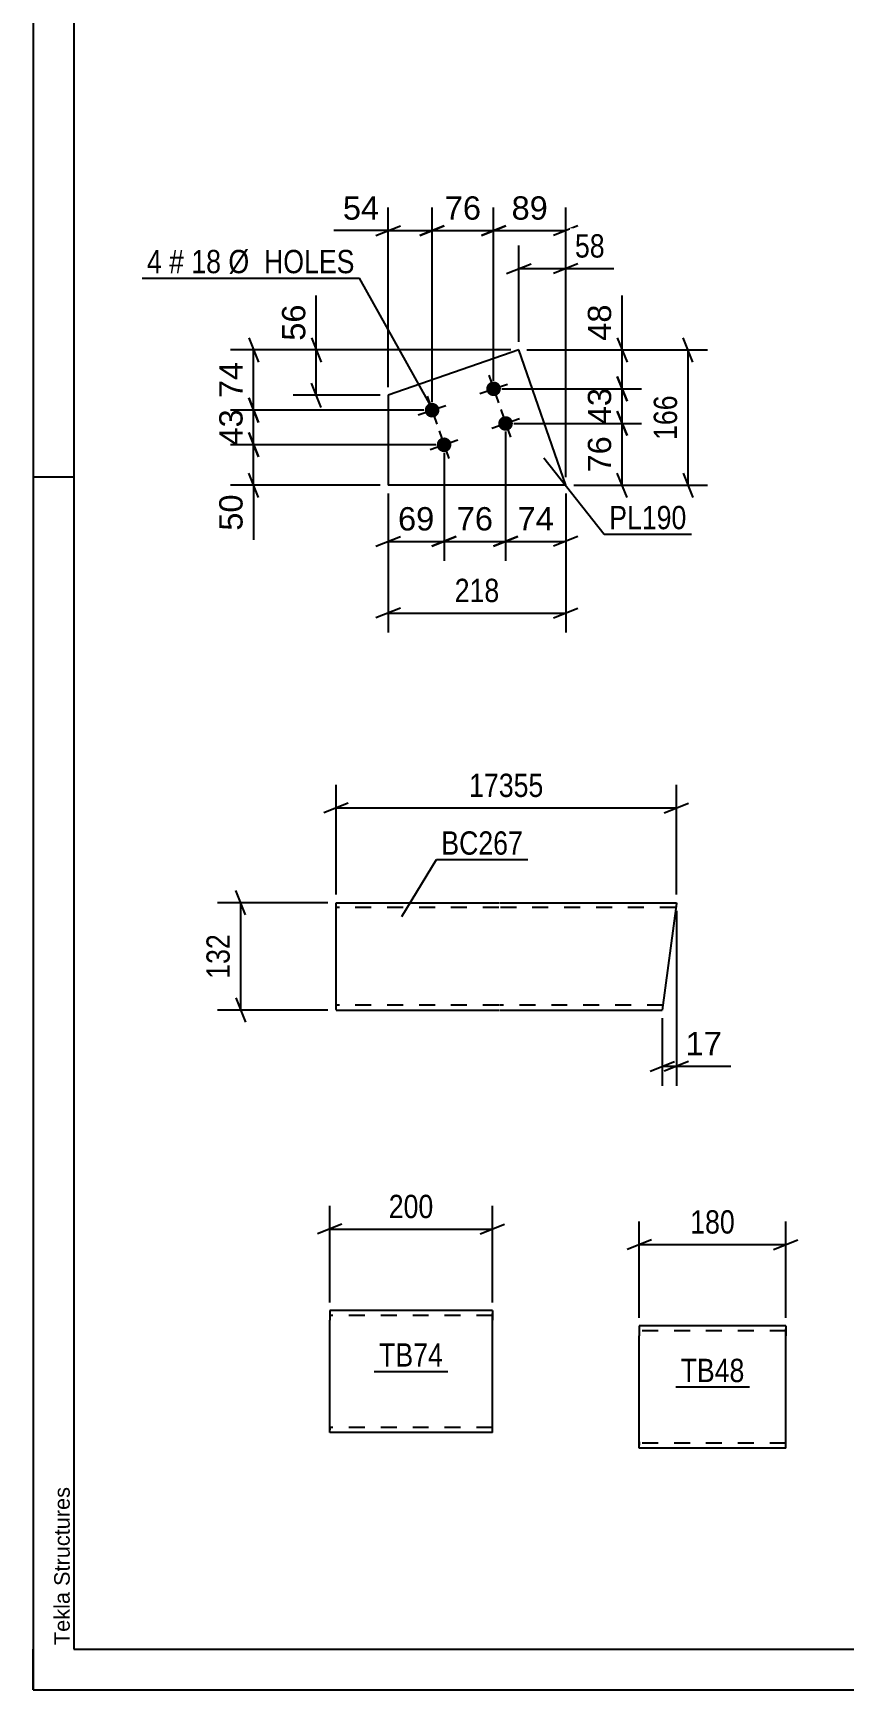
# Model space of a CAD drawing. Header units: millimetres. Extents: x -187 to 420, y 0 to 420.
# Drawn here: x 0 to 99.7, y 0 to 203.6 of the extents above; entities that cross this region are included whole.
import ezdxf

# ---------------------------------------------------------------- set-up
doc = ezdxf.new("R2010")
doc.units = ezdxf.units.MM
doc.linetypes.add('DXK_LINE_DOT2', pattern=[3.9198, 1.9599, -1.9599])
doc.styles.add('Arial', font='ARIAL.TTF', dxfattribs={"height": 0.2})
doc.styles.add('Arial Narrow', font='ARIALN.TTF', dxfattribs={"height": 0.2})

# ---------------------------------------------------------------- blocks, each defined once
blk = doc.blocks.new('Unknown-203760524-1117')
at = {"color": 5, "linetype": 'Continuous'}
for p, q in [((0, 297), (0, 0)), ((5, 292), (5, 5)), ((5, 149), (0, 149)), ((0, 0), (0, 5)), ((5, 5), (415, 5)), ((0, 0), (420, 0))]:
    blk.add_line(p, q, dxfattribs=at)
at = {"color": 174, "linetype": 'Continuous', "style": 'Arial'}
blk.add_text('Tekla Structures', height=1.9102, rotation=90, dxfattribs=at).set_placement((4.5, 5.5))
blk = doc.blocks.new('Part-203760524-2638 - 2623')
at = {"color": 2, "linetype": 'Continuous'}
for p, q in [((36.46, 46.62), (36.46, 45.42)), ((56.46, 46.62), (36.46, 46.62)), ((36.46, 32.36), (36.46, 45.42)), ((56.46, 46.62), (56.46, 46.52)), ((56.46, 46.52), (56.46, 45.42)), ((56.46, 31.62), (56.46, 45.42)), ((36.46, 31.71), (36.46, 32.36)), ((36.46, 31.62), (36.46, 31.71)), ((56.46, 31.62), (36.46, 31.62))]:
    blk.add_line(p, q, dxfattribs=at)
at = {"color": 7, "linetype": 'DXK_LINE_DOT2'}
for p, q in [((56.46, 46.02), (36.46, 46.02)), ((56.46, 45.42), (56.46, 46.26)), ((36.46, 32.36), (36.46, 31.97)), ((36.46, 32.22), (36.46, 32.26)), ((56.46, 32.22), (36.46, 32.22)), ((36.46, 31.62), (36.46, 31.62)), ((56.46, 32.22), (56.46, 32.26))]:
    blk.add_line(p, q, dxfattribs=at)
blk = doc.blocks.new('Part-203760524-2805 - 2791')
at = {"color": 2, "linetype": 'Continuous'}
for p, q in [((74.52, 44.72), (74.52, 43.52)), ((92.52, 44.72), (74.52, 44.72)), ((74.52, 30.46), (74.52, 43.52)), ((92.52, 44.72), (92.52, 44.63)), ((92.52, 44.63), (92.52, 43.52)), ((92.52, 29.72), (92.52, 43.52)), ((74.52, 29.81), (74.52, 30.46)), ((74.52, 29.72), (74.52, 29.81)), ((92.52, 29.72), (74.52, 29.72))]:
    blk.add_line(p, q, dxfattribs=at)
at = {"color": 7, "linetype": 'DXK_LINE_DOT2'}
for p, q in [((92.52, 44.12), (74.52, 44.12)), ((92.52, 43.52), (92.52, 44.37)), ((74.52, 30.46), (74.52, 30.08)), ((74.52, 30.32), (74.52, 30.37)), ((92.52, 30.32), (74.52, 30.32)), ((74.52, 29.72), (74.52, 29.72)), ((92.52, 30.32), (92.52, 30.37))]:
    blk.add_line(p, q, dxfattribs=at)
blk = doc.blocks.new('Part-203760524-2128 - 2110')
at = {"color": 2, "linetype": 'Continuous'}
for p, q in [((37.25, 83.62), (37.25, 96.73)), ((37.25, 96.73), (57.25, 96.73)), ((57.35, 96.73), (79.09, 96.73)), ((79.08, 96.64), (77.35, 83.53)), ((79.09, 96.73), (79.08, 96.64)), ((37.25, 83.62), (37.25, 83.53)), ((37.25, 83.53), (57.25, 83.53)), ((57.35, 83.53), (77.35, 83.53))]:
    blk.add_line(p, q, dxfattribs=at)
at = {"color": 7, "linetype": 'DXK_LINE_DOT2'}
for p, q in [((57.25, 96.13), (37.25, 96.13)), ((79.01, 96.13), (57.35, 96.13)), ((37.25, 84.13), (37.25, 84.17)), ((57.25, 84.13), (37.25, 84.13)), ((77.43, 84.13), (57.35, 84.13)), ((77.43, 84.13), (77.44, 84.17))]:
    blk.add_line(p, q, dxfattribs=at)
blk = doc.blocks.new('Bolt-203760524-1240 - 1204')
at = {"linetype": 'Continuous'}
for points in [[(57.46, 160.17, -1), (55.76, 159.58, -1)], [(49.9, 157.54, -1), (48.2, 156.95, -1)], [(58.93, 155.91, -1), (57.23, 155.32, -1)], [(51.37, 153.29, -1), (49.67, 152.7, -1)]]:
    blk.add_hatch(color=1, dxfattribs=at).paths.add_polyline_path(points)
at = {"color": 1, "linetype": 'Continuous'}
for p, q in [((56.02, 161.57), (57.2, 158.17)), ((48.46, 158.95), (49.64, 155.55)), ((54.91, 159.28), (58.31, 160.46)), ((47.35, 156.66), (50.75, 157.84)), ((57.49, 157.32), (58.67, 153.92)), ((56.38, 155.03), (59.78, 156.21)), ((48.82, 152.41), (52.23, 153.59)), ((49.93, 154.7), (51.11, 151.3))]:
    blk.add_line(p, q, dxfattribs=at)
blk = doc.blocks.new('Part-203760524-1255 - 1204')
at = {"color": 2, "linetype": 'Continuous'}
for p, q in [((59.71, 164.65), (43.65, 159.08)), ((65.48, 148.02), (59.71, 164.65)), ((43.65, 159.08), (43.65, 148.02)), ((65.48, 148.02), (43.65, 148.02))]:
    blk.add_line(p, q, dxfattribs=at)
blk = doc.blocks.new('StraightDimension-203760524-2640 - 2623')
at = {"color": 7, "linetype": 'Continuous'}
for p, q in [((36.46, 47.62), (36.46, 59.47)), ((56.46, 47.62), (56.46, 59.47)), ((37.96, 57.22), (34.96, 56.02)), ((54.96, 56.02), (57.96, 57.22)), ((36.46, 56.62), (56.46, 56.62))]:
    blk.add_line(p, q, dxfattribs=at)
at = {"color": 0}
blk.add_wipeout([(49.8, 57.37), (49.8, 61.57), (43.12, 61.57), (43.12, 57.37)], dxfattribs=at)
at = {"color": 3, "style": 'Arial Narrow'}
blk.add_text('200', height=2.863, dxfattribs=at).set_placement((43.72, 57.97))
blk = doc.blocks.new('StraightDimension-203760524-2808 - 2791')
at = {"color": 7, "linetype": 'Continuous'}
for p, q in [((74.52, 45.72), (74.52, 57.57)), ((92.52, 45.72), (92.52, 57.57)), ((76.02, 55.32), (73.02, 54.12)), ((91.02, 54.12), (94.02, 55.32)), ((74.52, 54.72), (92.52, 54.72))]:
    blk.add_line(p, q, dxfattribs=at)
at = {"color": 0}
blk.add_wipeout([(86.87, 55.47), (86.87, 59.67), (80.18, 59.67), (80.18, 55.47)], dxfattribs=at)
at = {"color": 3, "style": 'Arial Narrow'}
blk.add_text('180', height=2.863, dxfattribs=at).set_placement((80.78, 56.07))
blk = doc.blocks.new('StraightDimension-203760524-14196 - 2110')
at = {"color": 7, "linetype": 'Continuous'}
for p, q in [((79.09, 95.73), (79.09, 74.23)), ((77.35, 82.53), (77.35, 74.23)), ((75.85, 76.03), (78.85, 77.23)), ((77.35, 76.63), (79.09, 76.63)), ((80.59, 77.23), (77.59, 76.03))]:
    blk.add_line(p, q, dxfattribs=at)
at = {"color": 0}
blk.add_wipeout([(85.26, 77.38), (85.26, 81.58), (79.62, 81.58), (79.62, 77.38)], dxfattribs=at)
at = {"color": 7, "linetype": 'Continuous'}
blk.add_line((79.09, 76.63), (85.79, 76.63), dxfattribs=at)
blk.add_line((79.09, 76.63), (85.79, 76.63), dxfattribs=at)
at = {"color": 3, "style": 'Arial'}
blk.add_text('17', height=2.865, dxfattribs=at).set_placement((80.22, 77.98))
blk = doc.blocks.new('StraightDimension-203760524-2154 - 2110')
at = {"color": 7, "linetype": 'Continuous'}
for p, q in [((26.12, 95.23), (24.92, 98.23)), ((36.25, 96.73), (22.67, 96.73)), ((25.52, 83.53), (25.52, 96.73)), ((36.25, 83.53), (22.67, 83.53)), ((24.92, 85.03), (26.12, 82.03))]:
    blk.add_line(p, q, dxfattribs=at)
at = {"color": 0}
blk.add_wipeout([(24.77, 93.47), (20.57, 93.47), (20.57, 86.78), (24.77, 86.78)], dxfattribs=at)
at = {"color": 3, "style": 'Arial Narrow'}
blk.add_text('132', height=2.863, rotation=90.0002, dxfattribs=at).set_placement((24.17, 87.38))
blk = doc.blocks.new('StraightDimension-203760524-2167 - 2110')
at = {"color": 7, "linetype": 'Continuous'}
for p, q in [((37.25, 97.73), (37.25, 111.22)), ((79.09, 97.73), (79.09, 111.22)), ((38.75, 108.97), (35.75, 107.77)), ((37.25, 108.37), (79.09, 108.37)), ((77.59, 107.77), (80.59, 108.97))]:
    blk.add_line(p, q, dxfattribs=at)
at = {"color": 0}
blk.add_wipeout([(63.34, 109.12), (63.34, 113.32), (53, 113.32), (53, 109.12)], dxfattribs=at)
at = {"color": 3, "style": 'Arial Narrow'}
blk.add_text('17355', height=2.863, dxfattribs=at).set_placement((53.6, 109.72))
blk = doc.blocks.new('StraightDimension-203760524-1326 - 1204')
at = {"color": 7, "linetype": 'Continuous'}
for p, q in [((49.05, 158.25), (49.05, 182.16)), ((56.61, 160.87), (56.61, 182.16)), ((47.55, 178.71), (50.55, 179.91)), ((49.05, 179.31), (56.61, 179.31)), ((58.11, 179.91), (55.11, 178.71))]:
    blk.add_line(p, q, dxfattribs=at)
at = {"color": 0}
blk.add_wipeout([(55.65, 180.06), (55.65, 184.26), (50.01, 184.26), (50.01, 180.06)], dxfattribs=at)
at = {"color": 3, "style": 'Arial'}
blk.add_text('76', height=2.865, dxfattribs=at).set_placement((50.61, 180.66))
blk = doc.blocks.new('StraightDimension-203760524-1269 - 1204')
at = {"color": 7, "linetype": 'Continuous'}
for p, q in [((71.81, 161.37), (73.01, 158.37)), ((57.61, 159.87), (74.81, 159.87)), ((72.41, 155.62), (72.41, 159.87)), ((73.01, 154.12), (71.81, 157.12)), ((59.08, 155.62), (74.81, 155.62))]:
    blk.add_line(p, q, dxfattribs=at)
at = {"color": 0}
blk.add_wipeout([(71.66, 160.57), (67.46, 160.57), (67.46, 154.92), (71.66, 154.92)], dxfattribs=at)
at = {"color": 3, "style": 'Arial'}
blk.add_text('43', height=2.865, rotation=90.0002, dxfattribs=at).set_placement((71.06, 155.52))
blk = doc.blocks.new('StraightDimension-203760524-1300 - 1204')
at = {"color": 7, "linetype": 'Continuous'}
for p, q in [((58.08, 154.62), (58.08, 138.72)), ((50.52, 152), (50.52, 138.72)), ((49.02, 140.52), (52.02, 141.72)), ((50.52, 141.12), (58.08, 141.12)), ((59.58, 141.72), (56.58, 140.52))]:
    blk.add_line(p, q, dxfattribs=at)
at = {"color": 0}
blk.add_wipeout([(57.13, 141.87), (57.13, 146.07), (51.48, 146.07), (51.48, 141.87)], dxfattribs=at)
at = {"color": 3, "style": 'Arial'}
blk.add_text('76', height=2.865, dxfattribs=at).set_placement((52.08, 142.47))
blk = doc.blocks.new('StraightDimension-203760524-1257 - 1204')
at = {"color": 7, "linetype": 'Continuous'}
for p, q in [((71.81, 157.12), (73.01, 154.12)), ((59.08, 155.62), (74.81, 155.62)), ((72.41, 148.02), (72.41, 155.62)), ((73.01, 146.52), (71.81, 149.52)), ((66.48, 148.02), (74.81, 148.02))]:
    blk.add_line(p, q, dxfattribs=at)
at = {"color": 0}
blk.add_wipeout([(71.66, 154.64), (67.46, 154.64), (67.46, 148.99), (71.66, 148.99)], dxfattribs=at)
at = {"color": 3, "style": 'Arial'}
blk.add_text('76', height=2.865, rotation=90.0002, dxfattribs=at).set_placement((71.06, 149.59))
blk = doc.blocks.new('StraightDimension-203760524-1293 - 1204')
at = {"color": 7, "linetype": 'Continuous'}
for p, q in [((50.52, 152), (50.52, 138.72)), ((43.65, 147.02), (43.65, 138.72)), ((42.15, 140.52), (45.15, 141.72)), ((43.65, 141.12), (50.52, 141.12)), ((52.02, 141.72), (49.02, 140.52))]:
    blk.add_line(p, q, dxfattribs=at)
at = {"color": 0}
blk.add_wipeout([(49.91, 141.87), (49.91, 146.07), (44.26, 146.07), (44.26, 141.87)], dxfattribs=at)
at = {"color": 3, "style": 'Arial'}
blk.add_text('69', height=2.865, dxfattribs=at).set_placement((44.86, 142.47))
blk = doc.blocks.new('StraightDimension-203760524-1278 - 1204')
at = {"color": 7, "linetype": 'Continuous'}
for p, q in [((71.81, 166.15), (73.01, 163.15)), ((60.71, 164.65), (74.81, 164.65)), ((72.41, 159.87), (72.41, 164.65)), ((73.01, 158.37), (71.81, 161.37)), ((57.61, 159.87), (74.81, 159.87))]:
    blk.add_line(p, q, dxfattribs=at)
at = {"color": 0}
blk.add_wipeout([(71.66, 170.82), (67.46, 170.82), (67.46, 165.18), (71.66, 165.18)], dxfattribs=at)
at = {"color": 7, "linetype": 'Continuous'}
blk.add_line((72.41, 164.65), (72.41, 171.35), dxfattribs=at)
blk.add_line((72.41, 164.65), (72.41, 171.35), dxfattribs=at)
at = {"color": 3, "style": 'Arial'}
blk.add_text('48', height=2.865, rotation=90.0002, dxfattribs=at).set_placement((71.06, 165.78))
blk = doc.blocks.new('StraightDimension-203760524-1308 - 1204')
at = {"color": 7, "linetype": 'Continuous'}
for p, q in [((58.08, 154.62), (58.08, 138.72)), ((65.48, 147.02), (65.48, 138.72)), ((56.58, 140.52), (59.58, 141.72)), ((58.08, 141.12), (65.48, 141.12)), ((66.98, 141.72), (63.98, 140.52))]:
    blk.add_line(p, q, dxfattribs=at)
at = {"color": 0}
blk.add_wipeout([(64.61, 141.87), (64.61, 146.07), (58.96, 146.07), (58.96, 141.87)], dxfattribs=at)
at = {"color": 3, "style": 'Arial'}
blk.add_text('74', height=2.865, dxfattribs=at).set_placement((59.56, 142.47))
blk = doc.blocks.new('StraightDimension-203760524-1315 - 1204')
at = {"color": 7, "linetype": 'Continuous'}
for p, q in [((43.65, 160.08), (43.65, 182.16)), ((49.05, 158.25), (49.05, 182.16)), ((42.15, 178.71), (45.15, 179.91)), ((43.65, 179.31), (49.05, 179.31)), ((50.55, 179.91), (47.55, 178.71))]:
    blk.add_line(p, q, dxfattribs=at)
at = {"color": 0}
blk.add_wipeout([(43.13, 180.06), (43.13, 184.26), (37.48, 184.26), (37.48, 180.06)], dxfattribs=at)
at = {"color": 7, "linetype": 'Continuous'}
blk.add_line((43.65, 179.31), (36.95, 179.31), dxfattribs=at)
blk.add_line((43.65, 179.31), (36.95, 179.31), dxfattribs=at)
at = {"color": 3, "style": 'Arial'}
blk.add_text('54', height=2.865, dxfattribs=at).set_placement((38.08, 180.66))
blk = doc.blocks.new('StraightDimension-203760524-1336 - 1204')
at = {"color": 7, "linetype": 'Continuous'}
for p, q in [((56.61, 160.87), (56.61, 182.16)), ((65.48, 149.02), (65.48, 182.16)), ((55.11, 178.71), (58.11, 179.91)), ((56.61, 179.31), (65.48, 179.31)), ((66.98, 179.91), (63.98, 178.71))]:
    blk.add_line(p, q, dxfattribs=at)
at = {"color": 0}
blk.add_wipeout([(63.87, 180.06), (63.87, 184.26), (58.22, 184.26), (58.22, 180.06)], dxfattribs=at)
at = {"color": 3, "style": 'Arial'}
blk.add_text('89', height=2.865, dxfattribs=at).set_placement((58.82, 180.66))
blk = doc.blocks.new('StraightDimension-203760524-1345 - 1204')
at = {"color": 7, "linetype": 'Continuous'}
for p, q in [((48.05, 157.25), (24.25, 157.25)), ((26.5, 158.75), (27.7, 155.75)), ((27.1, 153), (27.1, 157.25)), ((49.52, 153), (24.25, 153)), ((27.7, 151.5), (26.5, 154.5))]:
    blk.add_line(p, q, dxfattribs=at)
at = {"color": 0}
blk.add_wipeout([(26.35, 157.95), (22.15, 157.95), (22.15, 152.3), (26.35, 152.3)], dxfattribs=at)
at = {"color": 3, "style": 'Arial'}
blk.add_text('43', height=2.865, rotation=90.0002, dxfattribs=at).set_placement((25.75, 152.9))
blk = doc.blocks.new('StraightDimension-203760524-1353 - 1204')
at = {"color": 7, "linetype": 'Continuous'}
for p, q in [((49.52, 153), (24.25, 153)), ((26.5, 154.5), (27.7, 151.5)), ((27.1, 148.02), (27.1, 153)), ((27.7, 146.52), (26.5, 149.52)), ((42.65, 148.02), (24.25, 148.02))]:
    blk.add_line(p, q, dxfattribs=at)
at = {"color": 0}
blk.add_wipeout([(26.35, 147.49), (22.15, 147.49), (22.15, 141.84), (26.35, 141.84)], dxfattribs=at)
at = {"color": 7, "linetype": 'Continuous'}
blk.add_line((27.1, 148.02), (27.1, 141.32), dxfattribs=at)
blk.add_line((27.1, 148.02), (27.1, 141.32), dxfattribs=at)
at = {"color": 3, "style": 'Arial'}
blk.add_text('50', height=2.865, rotation=90.0002, dxfattribs=at).set_placement((25.75, 142.44))
blk = doc.blocks.new('StraightDimension-203760524-1359 - 1204')
at = {"color": 7, "linetype": 'Continuous'}
for p, q in [((26.5, 166.15), (27.7, 163.15)), ((58.71, 164.65), (24.25, 164.65)), ((27.1, 157.25), (27.1, 164.65)), ((48.05, 157.25), (24.25, 157.25)), ((27.7, 155.75), (26.5, 158.75))]:
    blk.add_line(p, q, dxfattribs=at)
at = {"color": 0}
blk.add_wipeout([(26.35, 163.77), (22.15, 163.77), (22.15, 158.13), (26.35, 158.13)], dxfattribs=at)
at = {"color": 3, "style": 'Arial'}
blk.add_text('74', height=2.865, rotation=90.0002, dxfattribs=at).set_placement((25.75, 158.73))
blk = doc.blocks.new('StraightDimension-203760524-1369 - 1204')
at = {"color": 7, "linetype": 'Continuous'}
for p, q in [((81.11, 163.15), (79.91, 166.15)), ((60.71, 164.65), (82.91, 164.65)), ((80.51, 148.02), (80.51, 164.65)), ((79.91, 149.52), (81.11, 146.52)), ((66.48, 148.02), (82.91, 148.02))]:
    blk.add_line(p, q, dxfattribs=at)
at = {"color": 0}
blk.add_wipeout([(79.76, 159.68), (75.56, 159.68), (75.56, 152.99), (79.76, 152.99)], dxfattribs=at)
at = {"color": 3, "style": 'Arial Narrow'}
blk.add_text('166', height=2.863, rotation=90.0002, dxfattribs=at).set_placement((79.16, 153.59))
blk = doc.blocks.new('StraightDimension-203760524-1376 - 1204')
at = {"color": 7, "linetype": 'Continuous'}
for p, q in [((34.21, 166.15), (35.41, 163.15)), ((58.71, 164.65), (31.96, 164.65)), ((34.81, 159.08), (34.81, 164.65)), ((42.65, 159.08), (31.96, 159.08)), ((35.41, 157.58), (34.21, 160.58))]:
    blk.add_line(p, q, dxfattribs=at)
at = {"color": 0}
blk.add_wipeout([(34.06, 170.82), (29.86, 170.82), (29.86, 165.18), (34.06, 165.18)], dxfattribs=at)
at = {"color": 7, "linetype": 'Continuous'}
blk.add_line((34.81, 164.65), (34.81, 171.35), dxfattribs=at)
blk.add_line((34.81, 164.65), (34.81, 171.35), dxfattribs=at)
at = {"color": 3, "style": 'Arial'}
blk.add_text('56', height=2.865, rotation=90.0002, dxfattribs=at).set_placement((33.46, 165.78))
blk = doc.blocks.new('StraightDimension-203760524-1387 - 1204')
at = {"color": 7, "linetype": 'Continuous'}
for p, q in [((43.65, 147.02), (43.65, 129.92)), ((65.48, 147.02), (65.48, 129.92)), ((45.15, 132.92), (42.15, 131.72)), ((63.98, 131.72), (66.98, 132.92)), ((43.65, 132.32), (65.48, 132.32))]:
    blk.add_line(p, q, dxfattribs=at)
at = {"color": 0}
blk.add_wipeout([(57.91, 133.07), (57.91, 137.27), (51.23, 137.27), (51.23, 133.07)], dxfattribs=at)
at = {"color": 3, "style": 'Arial Narrow'}
blk.add_text('218', height=2.863, dxfattribs=at).set_placement((51.83, 133.67))
blk = doc.blocks.new('StraightDimension-203760524-1392 - 1204')
at = {"color": 7, "linetype": 'Continuous'}
for p, q in [((59.71, 165.65), (59.71, 177.5)), ((65.48, 149.02), (65.48, 177.5)), ((58.21, 174.05), (61.21, 175.25)), ((66.98, 175.25), (63.98, 174.05)), ((59.71, 174.65), (65.48, 174.65))]:
    blk.add_line(p, q, dxfattribs=at)
at = {"color": 0}
blk.add_wipeout([(70.86, 175.4), (70.86, 179.6), (66.01, 179.6), (66.01, 175.4)], dxfattribs=at)
at = {"color": 7, "linetype": 'Continuous'}
blk.add_line((65.48, 174.65), (71.39, 174.65), dxfattribs=at)
blk.add_line((65.48, 174.65), (71.39, 174.65), dxfattribs=at)
at = {"color": 3, "style": 'Arial Narrow'}
blk.add_text('58', height=2.863, dxfattribs=at).set_placement((66.61, 176))
blk = doc.blocks.new('Mark-203760524-2636 - 2623')
at = {"color": 0}
blk.add_wipeout([(50.38, 39.72), (50.38, 42.72), (42.53, 42.72), (42.53, 39.72)], dxfattribs=at)
blk.add_wipeout([(50.38, 39.72), (50.38, 42.72), (42.53, 42.72), (42.53, 39.72)], dxfattribs=at)
at = {"color": 30, "linetype": 'Continuous'}
blk.add_line((41.93, 39.12), (50.98, 39.12), dxfattribs=at)
at = {"color": 3, "style": 'Arial Narrow'}
blk.add_text('TB74', height=2.863, dxfattribs=at).set_placement((42.53, 39.72))
blk = doc.blocks.new('Mark-203760524-2803 - 2791')
at = {"color": 0}
blk.add_wipeout([(87.45, 37.82), (87.45, 40.82), (79.6, 40.82), (79.6, 37.82)], dxfattribs=at)
blk.add_wipeout([(87.45, 37.82), (87.45, 40.82), (79.6, 40.82), (79.6, 37.82)], dxfattribs=at)
at = {"color": 30, "linetype": 'Continuous'}
blk.add_line((79, 37.22), (88.05, 37.22), dxfattribs=at)
at = {"color": 3, "style": 'Arial Narrow'}
blk.add_text('TB48', height=2.863, dxfattribs=at).set_placement((79.6, 37.82))
blk = doc.blocks.new('Mark-203760524-2124 - 2110')
at = {"color": 0}
blk.add_wipeout([(60.23, 102.63), (60.23, 105.63), (50.18, 105.63), (50.18, 102.63)], dxfattribs=at)
blk.add_wipeout([(60.23, 102.63), (60.23, 105.63), (50.18, 105.63), (50.18, 102.63)], dxfattribs=at)
at = {"color": 30, "linetype": 'Continuous'}
for p, q in [((45.33, 95.05), (49.58, 102.03)), ((49.58, 102.03), (60.83, 102.03))]:
    blk.add_line(p, q, dxfattribs=at)
at = {"color": 3, "style": 'Arial Narrow'}
blk.add_text('BC267', height=2.863, dxfattribs=at).set_placement((50.18, 102.63))
blk = doc.blocks.new('Mark-203760524-1251 - 1204')
at = {"color": 0}
blk.add_wipeout([(80.32, 142.62), (80.32, 145.62), (70.82, 145.62), (70.82, 142.62)], dxfattribs=at)
blk.add_wipeout([(80.32, 142.62), (80.32, 145.62), (70.82, 145.62), (70.82, 142.62)], dxfattribs=at)
at = {"color": 30, "linetype": 'Continuous'}
for p, q in [((62.8, 151.39), (70.22, 142.02)), ((70.22, 142.02), (80.92, 142.02))]:
    blk.add_line(p, q, dxfattribs=at)
at = {"color": 3, "style": 'Arial Narrow'}
blk.add_text('PL190', height=2.863, dxfattribs=at).set_placement((70.82, 142.62))
blk = doc.blocks.new('Mark-203760524-1235 - 1204')
at = {"color": 0}
blk.add_wipeout([(15.82, 174.08), (15.82, 177.08), (13.99, 177.08), (13.99, 174.08)], dxfattribs=at)
blk.add_wipeout([(15.82, 174.08), (15.82, 177.08), (13.99, 177.08), (13.99, 174.08)], dxfattribs=at)
blk.add_wipeout([(18.55, 174.08), (18.55, 177.08), (16.72, 177.08), (16.72, 174.08)], dxfattribs=at)
blk.add_wipeout([(18.55, 174.08), (18.55, 177.08), (16.72, 177.08), (16.72, 174.08)], dxfattribs=at)
at = {"color": 3, "style": 'Arial Narrow'}
blk.add_text('4', height=2.86, dxfattribs=at).set_placement((13.99, 174.08))
at = {"color": 0}
blk.add_wipeout([(23.11, 174.08), (23.11, 177.08), (19.45, 177.08), (19.45, 174.08)], dxfattribs=at)
blk.add_wipeout([(23.11, 174.08), (23.11, 177.08), (19.45, 177.08), (19.45, 174.08)], dxfattribs=at)
at = {"color": 3, "style": 'Arial Narrow'}
for s, height, p in [('#', 2.86, (16.72, 174.08)), ('18', 2.863, (19.45, 174.08))]:
    blk.add_text(s, height=height, dxfattribs=at).set_placement(p)
at = {"color": 0}
blk.add_wipeout([(39.53, 174.08), (39.53, 177.08), (24.01, 177.08), (24.01, 174.08)], dxfattribs=at)
blk.add_wipeout([(39.53, 174.08), (39.53, 177.08), (24.01, 177.08), (24.01, 174.08)], dxfattribs=at)
at = {"color": 7, "linetype": 'Continuous'}
for p in [(13.39, 173.48), (49.32, 157.03)]:
    blk.add_line(p, (40.13, 173.48), dxfattribs=at)
at = {"color": 3, "style": 'Arial Narrow'}
blk.add_text('Ø  HOLES', height=2.863, dxfattribs=at).set_placement((24.01, 174.08))

msp = doc.modelspace()

# ---------------------------------------------------------------- block references
for name in ['Unknown-203760524-1117', 'Part-203760524-1255 - 1204', 'Bolt-203760524-1240 - 1204', 'Part-203760524-2128 - 2110', 'Part-203760524-2638 - 2623', 'Part-203760524-2805 - 2791']:
    msp.add_blockref(name, (0, 0))

# ---------------------------------------------------------------- next in the draw order: block references
for name in ['StraightDimension-203760524-1326 - 1204', 'StraightDimension-203760524-2154 - 2110', 'StraightDimension-203760524-14196 - 2110', 'StraightDimension-203760524-2640 - 2623', 'StraightDimension-203760524-2808 - 2791', 'Mark-203760524-2636 - 2623', 'Mark-203760524-2803 - 2791']:
    msp.add_blockref(name, (0, 0))

# ---------------------------------------------------------------- next in the draw order: block references
for name in ['StraightDimension-203760524-1315 - 1204', 'StraightDimension-203760524-1269 - 1204', 'StraightDimension-203760524-2167 - 2110']:
    msp.add_blockref(name, (0, 0))

# ---------------------------------------------------------------- next in the draw order: block references
for name in ['StraightDimension-203760524-1278 - 1204', 'StraightDimension-203760524-1300 - 1204', 'Mark-203760524-2124 - 2110']:
    msp.add_blockref(name, (0, 0))

# ---------------------------------------------------------------- next in the draw order: block references
for name in ['StraightDimension-203760524-1257 - 1204', 'StraightDimension-203760524-1293 - 1204']:
    msp.add_blockref(name, (0, 0))

# ---------------------------------------------------------------- next in the draw order: block references
for name in ['StraightDimension-203760524-1345 - 1204', 'StraightDimension-203760524-1308 - 1204']:
    msp.add_blockref(name, (0, 0))

# ---------------------------------------------------------------- next in the draw order: block references
for name in ['StraightDimension-203760524-1336 - 1204', 'StraightDimension-203760524-1353 - 1204']:
    msp.add_blockref(name, (0, 0))

# ---------------------------------------------------------------- next in the draw order: block references
for name in ['StraightDimension-203760524-1359 - 1204', 'StraightDimension-203760524-1369 - 1204']:
    msp.add_blockref(name, (0, 0))

# ---------------------------------------------------------------- next in the draw order: block references
for name in ['StraightDimension-203760524-1376 - 1204', 'StraightDimension-203760524-1387 - 1204']:
    msp.add_blockref(name, (0, 0))

# ---------------------------------------------------------------- next in the draw order: block references
for name in ['StraightDimension-203760524-1392 - 1204', 'Mark-203760524-1235 - 1204']:
    msp.add_blockref(name, (0, 0))

# ---------------------------------------------------------------- next in the draw order: block references
msp.add_blockref('Mark-203760524-1251 - 1204', (0, 0))

doc.saveas('drawing.dxf')
